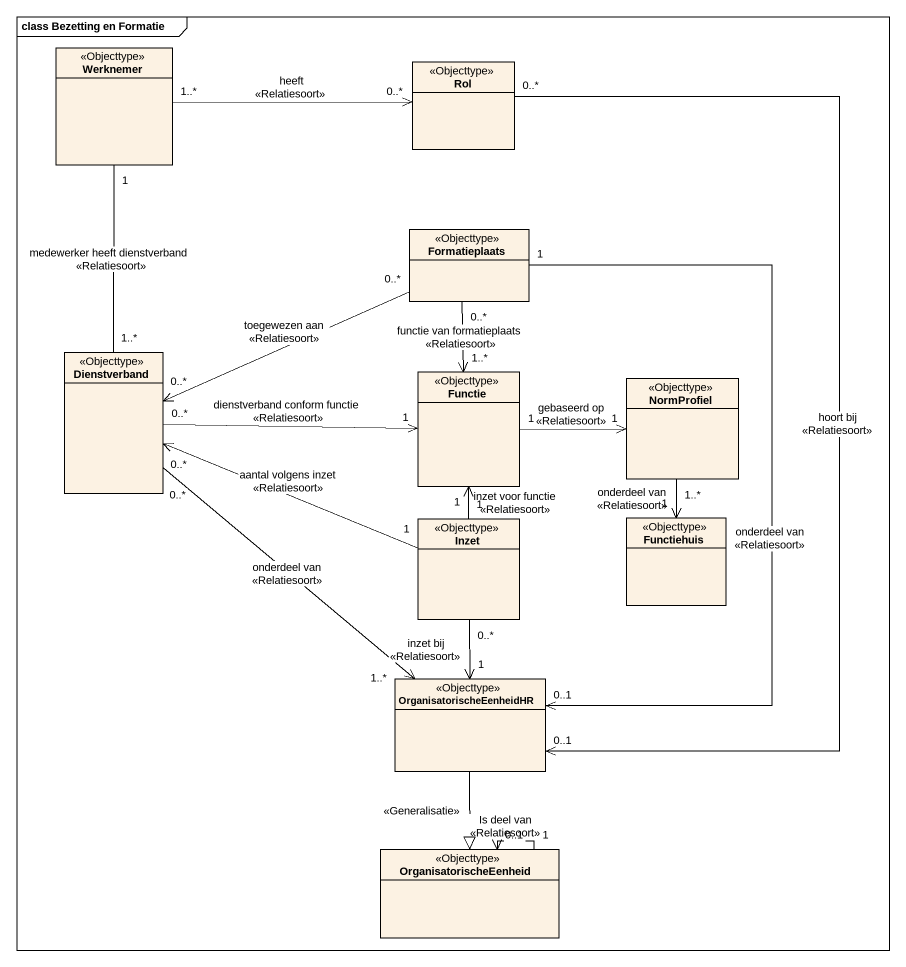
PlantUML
@startuml
mainframe class Bezetting en Formatie
hide circle
hide empty members
class Werknemer <<Objecttype>>
class Rol <<Objecttype>>
class Formatieplaats <<Objecttype>>
class Dienstverband <<Objecttype>>
class Functie <<Objecttype>>
class NormProfiel <<Objecttype>>
class Inzet <<Objecttype>>
class Functiehuis <<Objecttype>>
class OrganisatorischeEenheidHR <<Objecttype>>
class OrganisatorischeEenheid <<Objecttype>>
Werknemer "1..*" -right-> "0..*" Rol : heeft\n<<Relatiesoort>>
Werknemer "1" -- "1..*" Dienstverband : medewerker heeft dienstverband\n<<Relatiesoort>>
Rol "0..*" --> "0..1" OrganisatorischeEenheidHR : hoort bij\n<<Relatiesoort>>
Formatieplaats "0..*" -left-> "0..*" Dienstverband : toegewezen aan\n<<Relatiesoort>>
Formatieplaats "0..*" --> "1..*" Functie : functie van formatieplaats\n<<Relatiesoort>>
Formatieplaats "1" --> "0..1" OrganisatorischeEenheidHR : onderdeel van\n<<Relatiesoort>>
Dienstverband "0..*" -right-> "1" Functie : dienstverband conform functie\n<<Relatiesoort>>
Dienstverband "0..*" --> "1..*" OrganisatorischeEenheidHR : onderdeel van\n<<Relatiesoort>>
Functie "1" -right-> "1" NormProfiel : gebaseerd op\n<<Relatiesoort>>
NormProfiel "1..*" --> "1" Functiehuis : onderdeel van\n<<Relatiesoort>>
Inzet "1" -left-> "0..*" Dienstverband : aantal volgens inzet\n<<Relatiesoort>>
Inzet "1" -up-> "1" Functie : inzet voor functie\n<<Relatiesoort>>
Inzet "0..*" --> "1" OrganisatorischeEenheidHR : inzet bij\n<<Relatiesoort>>
OrganisatorischeEenheidHR --|> OrganisatorischeEenheid : <<Generalisatie>>
OrganisatorischeEenheid "1" --> "0..1" OrganisatorischeEenheid : Is deel van\n<<Relatiesoort>>
@enduml
